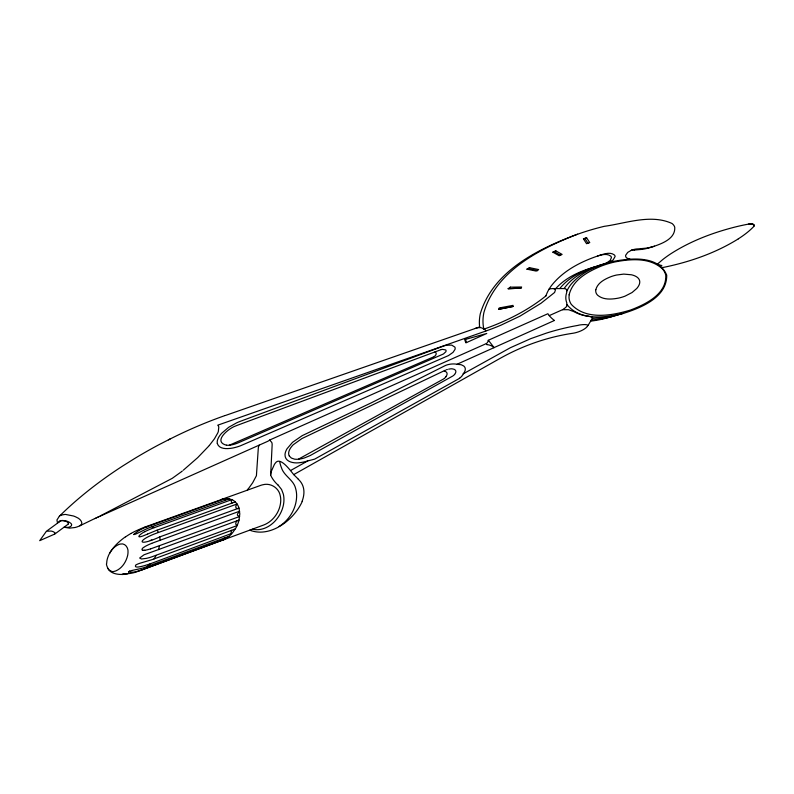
<?xml version="1.0" encoding="UTF-8"?>
<svg xmlns="http://www.w3.org/2000/svg" width="794" height="794" viewBox="0 0 794 794"><rect width="100%" height="100%" fill="white"/><g stroke="black" fill="none" stroke-linecap="round" stroke-linejoin="round"><path stroke-width="1.19" d="M563.641 309.184L566.678 306.494L566.787 302.802A83.39 33.279 -15 0 1 566.717 292.47L566.817 289.621L564.792 288.569M567.045 290.842L567.045 290.783A72.671 28.981 -15.2 0 1 571.422 283.875C580.186 273.821 592.552 267.697 605.058 263.658A41.09 16.198 -15.7 0 1 613.226 261.464C630.615 258.119 658.524 255.082 666.712 275.151C667.109 297.234 641.443 307.715 623.578 313.342L606.576 318.057A43.432 17.716 -15.8 0 1 590.657 321.113M128.469 571.898L129.591 571.124M133.62 534.461L139.01 530.432M512.864 306.504L513.073 305.372L500.399 307.744L498.96 308.181L498.721 309.313L512.864 306.504L498.721 309.313M159.505 545.806L158.512 549.577L144.042 554.778L139.655 558.033L141.491 558.996L146.404 558.371A34.291 15.225 -26.7 0 0 151.078 557.09L237.098 525.588L235.947 524.467A9.905 4.605 -24.9 0 1 236.195 521.946L237.128 520.755M500.16 308.876L500.399 307.744M595.808 289.681C597.634 282.644 605.038 278.982 611.261 276.55A17.508 6.957 -15.6 0 1 616.61 275.022L623.747 274.099L631.438 274.784A32.812 13.161 -15.8 0 1 636.719 288.52L632.074 292.529L625.116 296.112A17.815 7.186 -15.5 0 1 618.566 298.087C611.678 299.407 603.361 300.082 597.644 295.249A36.177 14.461 -15.3 0 1 595.818 289.681M231.679 530.313A7.354 3.444 -25.2 0 0 231.362 531.007A10.511 4.933 -25.2 0 0 231.491 533.499L150.116 563.879C148.428 564.395 132.538 570.032 135.814 564.971A8.297 3.762 -27.5 0 1 138.454 563.78L139.426 563.412A37.507 17.299 -27.9 0 1 141.957 562.628L151.406 559.849A40.464 17.964 -26.7 0 0 153.996 558.946L235.262 528.993A48.633 22.163 -26 0 0 236.572 526.67L236.999 525.807A67.172 30.351 -26.3 0 0 239.024 520.06L239.808 513.887L238.984 508.1A74.457 33.467 -26.4 0 0 237.059 503.992L235.391 502.016M302.345 501.252C294.078 519.901 270.436 538.223 249.743 530.174M587.371 326.423C590.418 323.327 578.26 324.964 578.121 325.371A111.527 50.796 -16.6 0 0 546.451 333.093L530.7 338.671L510.463 347.673L463.22 373.845A15.126 6.531 -19.2 0 1 461.989 375.939L461.731 376.247M156.09 555.393L154.959 557.418A50.091 22.153 -27.8 0 1 154.006 558.946M235.361 502.036A41.496 18.699 -25.7 0 0 231.848 499.605L231.491 500.339A10.213 4.605 -24.6 0 0 231.57 502.423A6.789 3.057 -24.7 0 0 232.126 503.039M587.957 325.6L592.562 317.937M68.492 523.861C68.324 521.082 62.696 519.991 60.334 521.082L46.479 531.236L51.094 531.057A33.497 13.468 -28.3 0 1 53.446 531.791L55.044 532.853L54.985 533.905L68.284 524.07M564.077 288.569C572.464 276.52 586.498 269.722 600.075 265.216M520.864 288.143L521.658 287.021L510.353 287.16L508.13 288.728L520.864 288.143L508.13 288.728M46.28 531.434L39.7 540.674L54.697 534.074M509.54 288.282L510.353 287.16M446.119 376.634L444.372 378.45M247.202 490.226L247.986 489.253M463.22 373.845L463.924 372.922A20.297 8.714 -19.2 0 0 463.805 366.044L461.205 364.724L456.967 364.297A15.89 6.799 -19.2 0 0 452.977 363.95L452.252 363.98A14.342 6.134 -19.2 0 0 451.399 364.049L450.655 364.128A10.898 4.645 -19.2 0 0 448.005 364.635L446.913 364.952A6.044 2.571 -19.2 0 0 444.928 365.746L371.264 402.836L302.206 435.648L292.47 442.357L286.991 448.818A34.569 15.275 -22.4 0 0 285.006 454.744C284.887 462.207 294.276 463.607 299.983 462.644A22.282 9.865 -22.7 0 0 307.715 460.937L314.503 459.18A11.97 5.34 -22.7 0 0 314.811 459.051L458.049 379.185A9.111 3.94 -19.1 0 0 459.448 378.301L459.666 378.133M559.75 288.569C568.484 277.662 581.516 271.191 594.567 266.943M248.065 489.164L252.681 482.752L256.412 475.725L258.288 448.402A27.671 11.87 -23 0 1 259.172 445.136M738.341 238.815A87.707 32.365 -14.7 0 0 753.843 226.409L753.754 224.97A8.436 3.166 -13.4 0 0 751.739 224.097L748.494 224.107A89.325 35.363 -13.1 0 0 735.939 226.816C712.962 232.563 690.452 241.088 670.493 253.981A106.654 42.737 -13 0 0 662.633 259.648L657.492 264.055M209.189 445.633L214.449 438.794L217.745 432.998A51.094 20.207 -24.7 0 0 218.33 431.47L218.787 427.103A23.721 9.459 -24.2 0 0 217.735 425.187L485.789 331.038A99.29 37.834 -18.4 0 0 500.865 325.222L519.991 316.131L541.002 303.268L554.609 292.46L555.522 289.631L553.577 288.579A12.843 5.072 -17 0 0 549.14 289.026M587.262 326.552L587.223 326.602A13.697 5.776 -16.4 0 1 576.355 332.517L575.283 332.785A13.697 5.776 -16.4 0 1 572.732 333.282C547.384 337.073 522.789 345.658 500.448 358.193L293.72 474.604C289.661 469.582 279.954 456.183 275.31 463.13A25.388 11.334 -23.1 0 0 274.307 464.629L271.419 471.11A56.334 25.507 -22.5 0 0 270.635 475.189M453.503 375.512L454.634 374.46M208.772 446.109L197.676 457.652L183.325 470.197M555.75 288.569C564.633 278.694 576.95 272.61 589.426 268.551M461.552 376.445L461.413 376.604A12.902 5.578 -19.1 0 1 460.649 377.339L460.302 377.636A11.305 4.893 -19.1 0 1 459.885 377.974M59.322 516.289L56.95 519.941L57.535 523.137M59.55 521.082L59.361 521.251A2.571 1.032 -27.3 0 0 58.855 522.184M59.897 515.763L59.917 515.733A1.489 0.586 -27.2 0 1 61.039 515.207M537.409 270.595L538.669 269.563L529.598 267.697L526.948 269.166L536.01 271.042L537.409 270.595L528.338 268.709L526.948 269.166M182.322 471.011L181.657 471.557M528.338 268.709L529.598 267.697M181.379 471.765L172.238 478.345L100.084 516.011M545.935 295.874C531.365 307.675 514.74 316.737 497.481 323.962A95.33 36.276 -18.5 0 1 484.29 328.994A22.788 9.32 -18.7 0 1 485.779 331.038M143.575 547.503L145.252 546.381A23.979 10.828 -27.1 0 1 151.753 543.374M443.995 378.748L298.554 459.111M453.027 375.88L310.583 455.329M125.581 536.873L127.209 535.771A37.06 16.426 -27 0 1 130.901 533.499M279.111 526.412C289.681 519.871 296.797 507.713 296.628 495.208A113.522 51.531 -26 0 0 295.636 488.568C293.681 479.755 283.934 476.112 281.394 467.547A153.917 69.068 -19.9 0 1 279.667 461.483M738.39 238.825C715.265 253.266 689.033 262.248 662.404 267.608M130.99 533.449L132.29 532.724A27.145 11.95 -27 0 1 136.548 530.63L140.588 528.834A28.266 12.466 -26.9 0 1 145.074 527.008L220.067 500.022A9.131 4.089 -25 0 1 221.03 499.644L260.442 485.462A9.905 4.486 -24.1 0 1 262.933 484.747C270.595 482.633 278.982 487.982 280.272 495.833A84.184 38.311 -25.8 0 1 280.729 501.024C280.232 511.316 273.434 521.231 263.767 524.983L135.258 572.335A30.718 13.756 -27.2 0 1 130.454 573.407M433.852 356.754C435.737 356.049 437.643 352.705 434.745 352.01M290.594 470.514L307.715 460.937M560.514 255.261L562.112 254.408L555.84 250.874L552.872 252.164L559.115 255.718L560.514 255.261L554.252 251.708L552.872 252.164M144.955 531.672C141.669 532.814 134.365 539.066 142.741 536.049A21.438 9.27 -26.5 0 0 143.704 535.682L147.585 534.074M554.252 251.708L555.84 250.874M310.107 455.587L304.499 457.92A15.82 6.987 -22.8 0 1 294.594 459.17L291.358 458.049L289.264 455.994M94.367 518.75L79.866 525.777C84.492 523.633 79.946 518.532 76.849 517.47A83.31 33.457 -28.7 0 0 73.455 515.991L65.366 514.403M170.144 438.953L158.989 444.69A234.111 107.686 -25.3 0 0 134.474 458.614L122.494 466.128A238.428 110.009 -25.3 0 0 59.352 516.269M98.317 516.884L97.801 517.132M94.575 518.651L267.469 441.434A5.002 2.114 -23.3 0 0 269.682 440.025L486.176 343.663L486.911 344.665M445.414 370.183L301.968 438.536L293.244 444.749A26.142 11.533 -22.5 0 0 289.304 455.974M96.6 517.708L96.005 517.986M466.525 342.571L486.762 333.48L464.718 339.604L465.79 342.78L466.525 342.571L465.453 339.395M456.967 364.297L554.44 320.468A112.907 45.089 -14.9 0 1 547.89 313.729L488.37 340.239L494.106 347.603M549.24 315.615L563.522 309.243M433.286 357.032L229.436 445.166M147.734 534.005L155.952 530.6A42.916 19.374 -26.9 0 1 157.063 530.194L235.262 501.897M631.419 250.269L627.756 252.363L625.672 255.251A15.999 6.094 -15.2 0 0 626.932 258.09L629.979 259.152M151.763 543.314L239.639 511.197L237.456 514.046A10.838 4.992 -24.7 0 0 237.575 515.415L239.669 516.477L150.542 548.902M440.928 349.717L237.287 425.316A14.53 5.945 -23.6 0 0 235.49 426.041C228.99 428.125 212.256 441.573 226.469 445.206M237.535 508.626L236.165 507.971A10.114 4.605 -24.6 0 1 235.878 506.046L237.049 504.001L158.472 532.476C136.806 539.92 136.141 547.701 159.802 536.893L238.984 508.1M479.636 326.88L474.862 328.597A4.278 1.737 -18.4 0 0 474.385 328.776L225.317 415.51M142.682 569.645L224.325 539.424A13.19 6.134 -25.6 0 0 228.9 536.337L147.297 566.539A35.144 15.721 -27 0 1 140.042 568.722L131.903 570.479M158.512 549.577L239.044 520.05M150.294 540.486L151.872 539.91M144.945 531.652A33.298 14.858 -26.8 0 1 154.125 527.702L231.818 499.625M139.01 530.432A27.671 12.218 -26.8 0 1 147.843 526.482L224.92 498.711A10.302 4.605 -24.7 0 0 225.049 500.359M133.739 534.6L135.566 534.134A15.572 6.699 -26.7 0 0 137.223 533.399L145.957 529.171A35.631 15.87 -26.9 0 1 151.843 526.73L229.258 498.84M446.397 369.776L447.379 369.458M577.615 234.19C538.65 248.641 493.064 270.843 480.291 313.819A223.134 89.017 -14.1 0 0 479.735 327.624A5.439 2.213 -18.4 0 0 476.777 328.001L475.328 328.448M586.627 237.813L583.461 238.885L586.567 243.698L589.763 242.617L586.627 237.813L585.228 238.279M607.747 262.854L613.057 260.065L615.092 256.531A15.949 6.064 -16 0 0 614.407 254.963C610.665 252.055 605.544 253.524 601.395 254.785C582.518 260.769 563.532 270.02 551.165 285.999A106.485 42.439 -15 0 0 545.954 295.874M583.461 238.885L584.85 238.418L587.977 243.232M650.772 247.371C660.171 244.324 675.634 239.46 674.741 227.213A47.481 17.597 -15.5 0 0 672.052 223.511C650.981 213.755 626.039 223.332 604.254 226.33A101.642 39.075 -15.9 0 0 574.866 235.213C538.193 249.822 495.694 271.717 483.903 312.518A224.384 89.424 -14 0 0 483.864 329.143M589.654 268.481L606.556 263.003L610.219 260.392L611.4 257.623A15.89 6.044 -16.1 0 0 610.735 256.125C606.944 253.197 601.832 254.705 597.634 255.986M623.578 313.342C605.713 317.6 581.496 321.054 567.889 305.7A83.628 33.378 -15 0 1 567.134 304.469M61.614 515.018L64.919 514.443M60.284 520.725L61.406 520.477M448.64 369.15L451.022 368.813A7.98 3.424 -19.2 0 1 452.153 368.833L454.108 369.279A11.622 4.992 -19.3 0 1 454.555 374.46M122.097 574.31L130.454 573.407M562.509 309.69L568.425 309.69L574.032 311.655M127.685 573.794L124.608 574.082M144.796 550.212L143.009 550.202M123.149 574.191L124.33 574.102M123.695 574.399L123.05 574.449M634.545 250.041L642.614 249.316A22.579 8.416 -15.2 0 0 650.772 247.381M553.577 288.579L564.633 288.569M592.294 318.374L603.351 317.779A42.459 17.309 -15.6 0 0 618.079 314.881M62.448 520.407L66.944 521.192A45.854 18.431 -28.1 0 1 69.485 522.363C75.301 525.499 68.095 528.854 64.651 526.759M121.998 574.439L122.792 574.459L121.522 574.469A38.4 17.131 -27.1 0 1 112.391 572.653L111.12 571.948A41.804 18.649 -27 0 1 109.324 570.469C106.733 567.73 112.49 573.228 114.108 571.362A5.498 2.451 -27.8 0 0 115.825 570.906C121.998 568.306 126.018 562.073 127.576 555.74A59.054 25.527 -28.4 0 0 128.013 552.257C128.559 547.959 125.204 542.798 120.41 544.039A5.3 2.303 -27.3 0 0 118.951 544.436C112.837 546.957 108.847 553.081 107.23 559.294A57.952 25.954 -26.7 0 0 106.714 563.204C105.294 564.008 109.701 571.859 107.607 567.968M588.314 316.28L589.694 316.508A25.567 10.798 -16.4 0 1 590.617 316.707L591.58 316.985M658.98 264.938L661.392 265.355A3.156 1.241 -14.7 0 0 661.988 265.871M252.353 529.211C269.146 532.913 284.242 515.147 283.944 499.247A98.506 44.702 -26 0 0 283.299 494.027L281.572 489.481L277.969 484.916M64.016 527.226L69.564 528.139L74.993 527.514A12.446 5.052 -27.2 0 0 79.837 525.807M269.712 440.025L271.766 442.437A31.174 13.25 -23.9 0 1 272.134 444.977L270.655 475.179A133.759 60.175 -20.7 0 0 277.91 484.955M128.559 572.077L133.521 572.137A27.76 12.466 -27.2 0 0 142.682 569.626M298.375 479.219L293.76 474.643M157.063 530.194L158.472 532.476M217.298 443.459C219.134 449.364 226.925 448.947 231.848 448.183A21.746 8.972 -23.6 0 0 240.612 445.732L447.786 355.881A4.863 2.025 -19.1 0 0 448.67 355.454L453.056 352.338L454.972 349.479A15.483 6.402 -19.2 0 0 454.843 347.067L451.677 345.122L446.714 345.201A8.873 3.662 -19.1 0 0 443.27 346.154L240.225 421.356A22.103 9.052 -23.5 0 0 236.721 422.805L228.781 427.232L221.695 433.226A31.224 12.863 -23.5 0 0 217.328 443.449M159.802 536.893L160.07 540.198M222.022 540.436A9.955 4.645 -25.6 0 0 224.315 539.424A11.136 5.24 -25.4 0 1 224.335 538.044M235.044 529.032A27.671 12.754 -25.8 0 1 229.039 536.367M225.049 498.553A20.713 9.31 -25.3 0 1 231.689 499.714M224.92 498.711A10.302 4.615 -25.1 0 0 222.012 499.317A9.31 4.169 -25 0 0 221.03 499.644M145.074 527.008A9.707 4.228 -26.7 0 1 147.833 526.472M487.03 344.576A23.512 9.945 -18.6 0 1 493.818 347.712M751.799 223.878A6.362 2.382 -13.4 0 1 753.774 226.419M631.389 250.239A8.218 3.116 -15.4 0 1 638.247 248.889L646.356 248.135A22.599 8.416 -15.1 0 0 654.534 246.19M488.131 340.308A10.143 4.218 -18.4 0 1 486.375 343.643M612.005 316.578A43.372 17.686 -15.7 0 1 591.371 319.922M226.488 445.196A14.878 6.134 -23.7 0 0 233.218 444.531A16.029 6.6 -23.7 0 0 238.657 442.635L442.595 354.352A4.516 1.866 -19.2 0 0 443.499 353.906L445.811 351.792A7.126 2.948 -19.2 0 0 445.692 349.936L442.397 349.35A4.178 1.727 -19.2 0 0 441.256 349.608M479.864 327.525A13.538 5.518 -18.5 0 1 483.665 329.222M109.582 553.478A41.179 18.292 -27 0 1 125.432 536.813M150.106 563.879A21.478 9.657 -27.5 0 1 147.307 566.539M129.62 571.104A11.344 5.161 -27.9 0 1 131.883 570.509M151.853 526.74A26.589 11.632 -27 0 1 154.115 527.673M168.427 439.856A208.693 94.377 -25.2 0 1 224.891 415.609M444.263 371.016A12.327 5.29 -19.5 0 1 445.91 376.614M298.296 479.268A76.849 35.264 -25.1 0 1 302.107 501.302M591.441 317.084A4 1.677 -16.1 0 1 592.602 317.57M588.265 316.32A66.835 26.847 -15.3 0 1 574.102 311.625M630.992 250.447A8.665 3.295 -15.4 0 1 634.535 250.05M748.494 224.116A6.233 2.332 -13.4 0 1 751.67 223.888M150.552 548.853A21.051 9.32 -26.7 0 1 144.756 550.282M142.821 550.361A3.593 1.598 -27 0 1 143.476 547.463M569.149 294.782L569.01 297.422A81.256 32.415 -15 0 0 571.313 304.39C586.171 320.369 611.817 315.645 630.486 310.057C645.562 304.33 666.652 294.237 665.759 275.329A80.085 32.256 -16.1 0 0 662.385 268.848C649.7 257.167 630.307 258.963 614.635 262.01A38.499 15.175 -15.7 0 0 601.584 265.95C588.275 271.429 572.762 279.627 569.149 294.782"/></g></svg>
